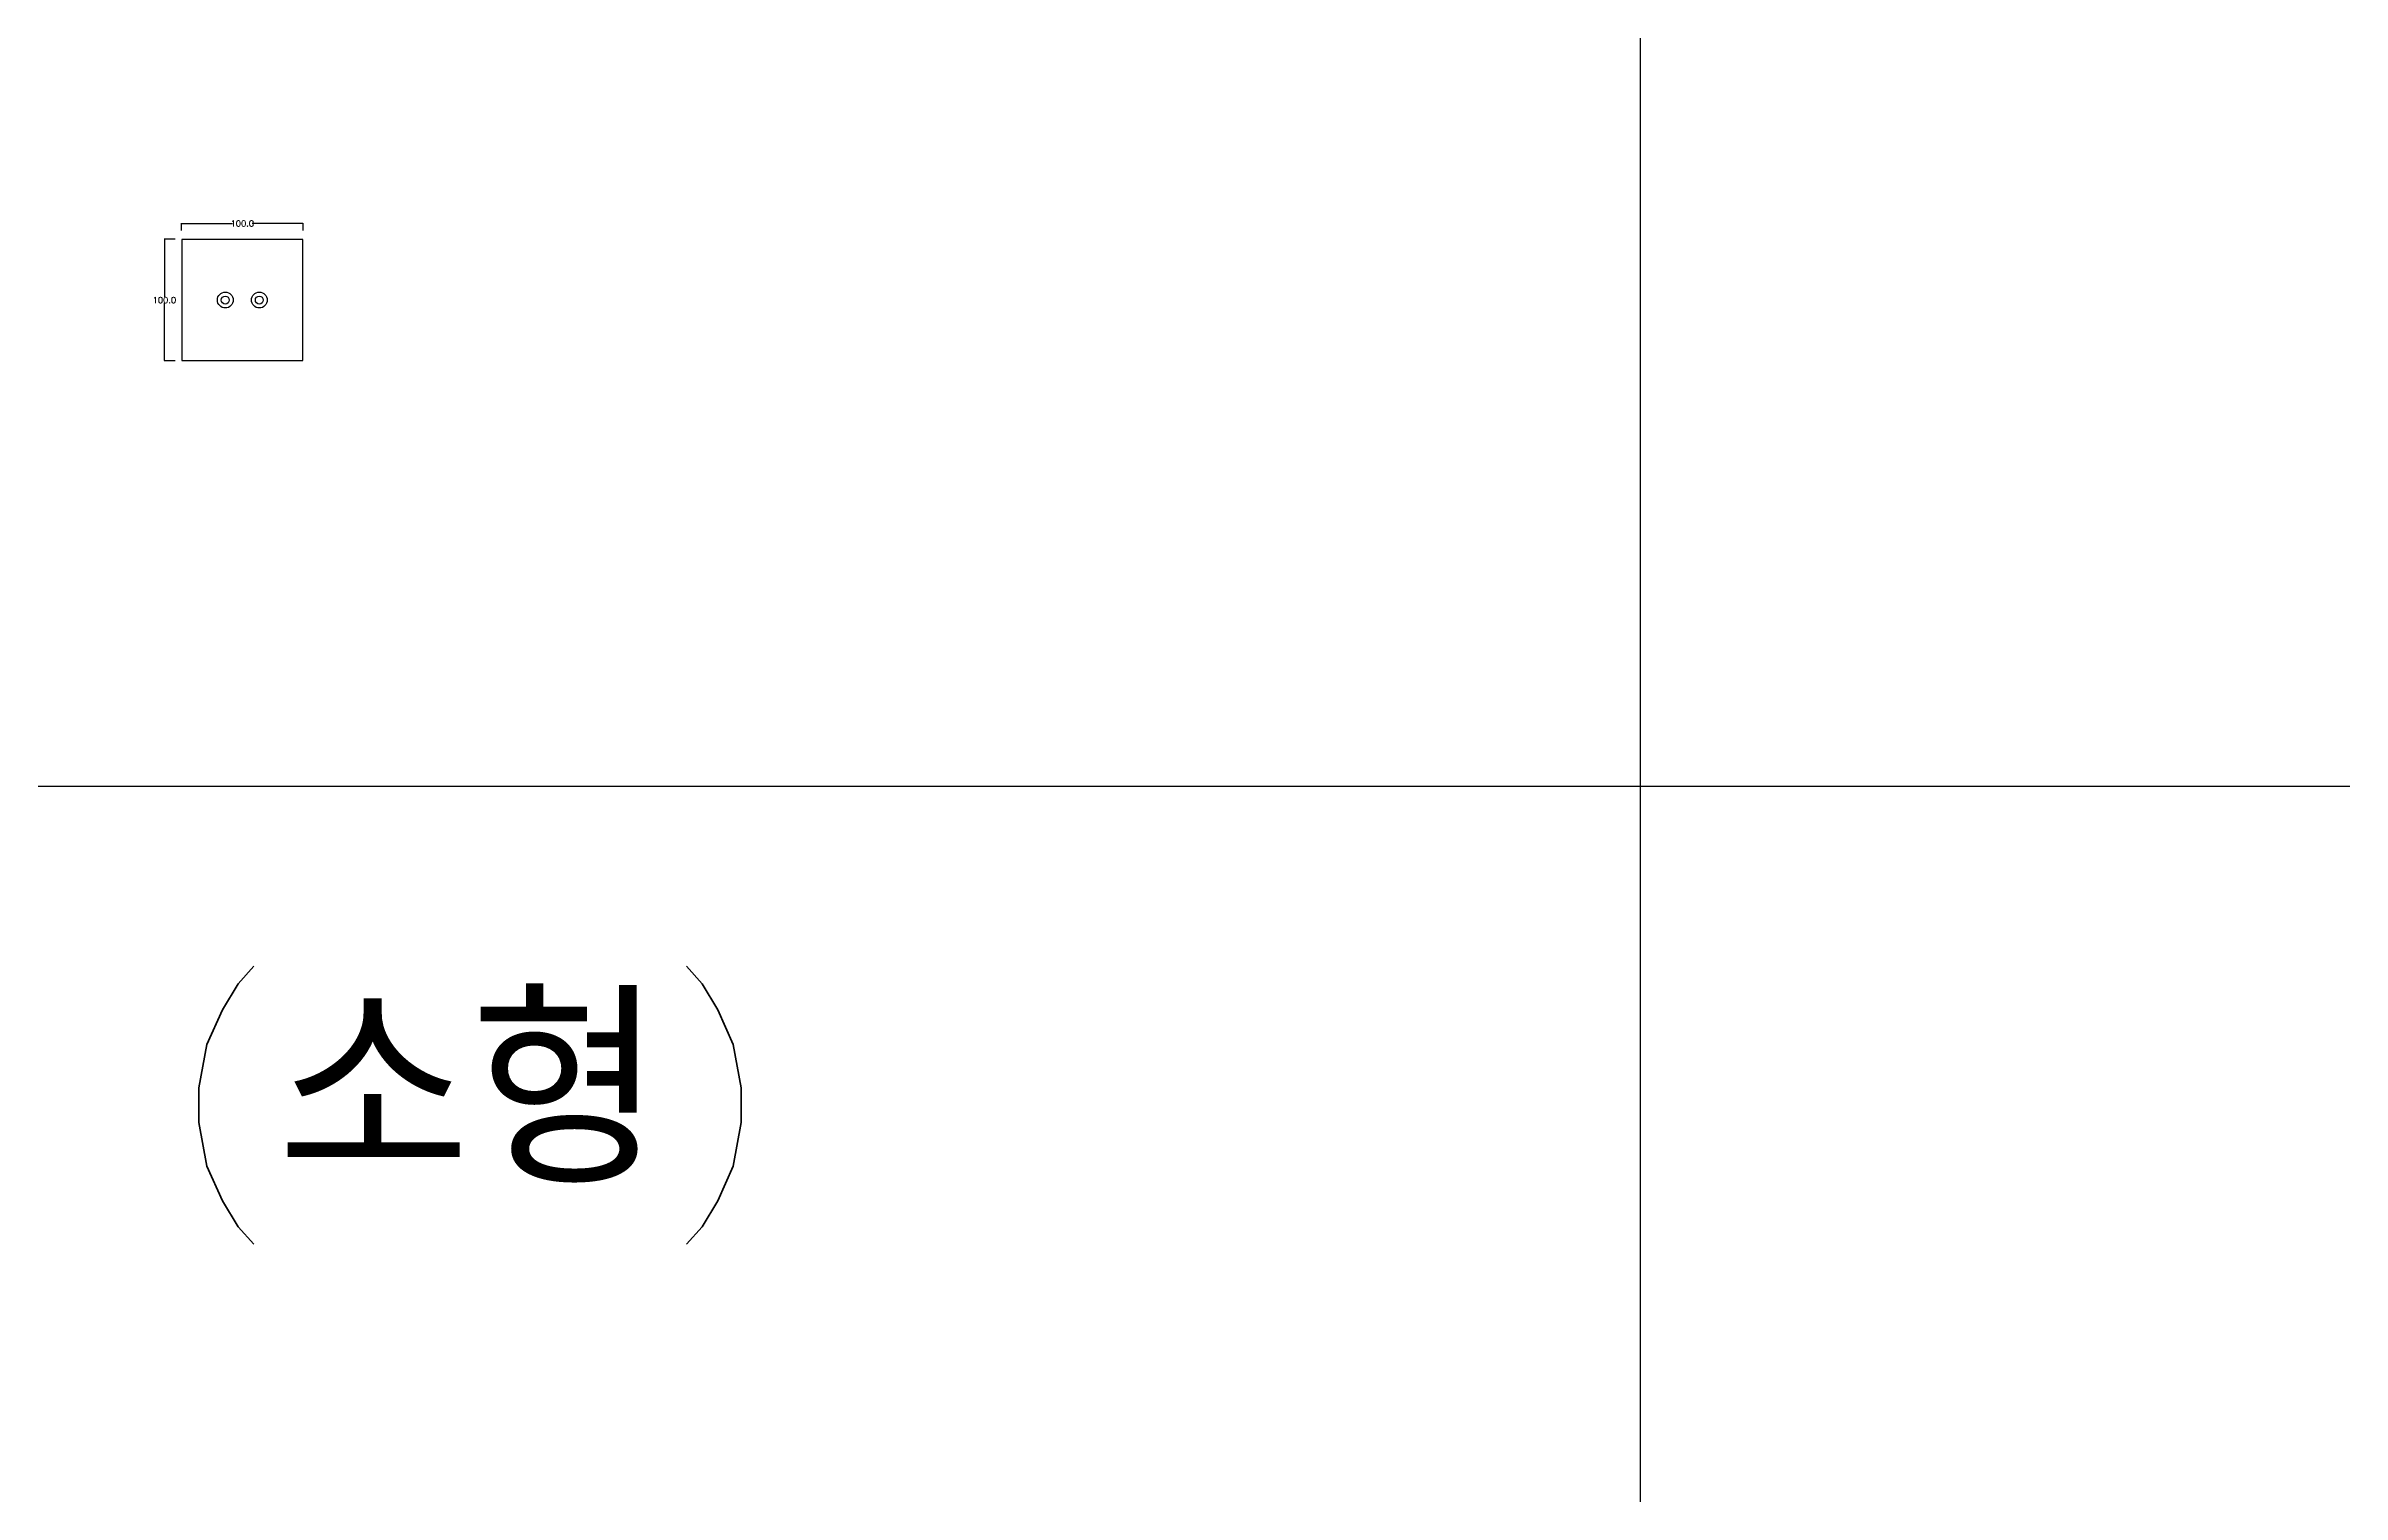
# Model space of a CAD drawing. Header units: millimetres. Extents: x -25 to 19775, y 172 to 9172.
# Drawn here: x 11864 to 13753, y 6790 to 7981 of the extents above; entities that cross this region are included whole.
import ezdxf

# ---------------------------------------------------------------- set-up
doc = ezdxf.new("R2010")
doc.units = ezdxf.units.MM
for name, color, linetype in [('TEXT', 7, 'Continuous'), ('볼트 구멍', 7, 'Continuous'), ('치구', 7, 'Continuous'), ('치수', 7, 'Continuous')]:
    doc.layers.add(name, color=color, linetype=linetype)
doc.styles.get("Standard").update_dxf_attribs({"font": 'txt.shx', "bigfont": 'whgtxt.shx'})
doc.dimstyles.get("Standard").update_dxf_attribs({"dimtxt": 7, "dimasz": 0.18, "dimexe": 0.18, "dimexo": 0.0625, "dimgap": 0.09, "dimtad": 0, "dimtih": 1, "dimtoh": 1, "dimdec": 1, "dimzin": 0, "dimdsep": 46, "dimtxsty": 'Standard', "dimcen": 0.09, "dimadec": 0, "dimazin": 0, "dimtfac": 1, "dimtdec": 1, "dimtofl": 0, "dimtmove": 0, "dimatfit": 3, "dimfxl": 0, "dimtolj": 1, "dimtzin": 0, "dimarcsym": 0})

# ---------------------------------------------------------------- blocks, each defined once
blk = doc.blocks.new('*D499')
at = {"layer": 'Defpoints', "color": 0}
for p in [(11975.5, 7828.9), (12075.5, 7834.8), (12075.5, 7828.9)]:
    blk.add_point(p, dxfattribs=at)
at = {"layer": '치수', "color": 0, "lineweight": -2}
for p, q in [((11975.5, 7829), (11975.5, 7835)), ((11975.6, 7834.8), (12017.5, 7834.8)), ((12075.3, 7834.8), (12033.5, 7834.8)), ((12075.5, 7829), (12075.5, 7835))]:
    blk.add_line(p, q, dxfattribs=at)
at = {"layer": '치수', "color": 0}
for points in [[(11975.6, 7834.8), (11975.6, 7834.8), (11975.5, 7834.8)], [(12075.3, 7834.8), (12075.3, 7834.8), (12075.5, 7834.8)]]:
    blk.add_solid(points, dxfattribs=at)
at = {"layer": '치수', "color": 0, "insert": (12025.5, 7834.8), "char_height": 5, "attachment_point": 5}
blk.add_mtext('\\A1;100.0', dxfattribs=at)
blk = doc.blocks.new('*D500')
at = {"layer": 'Defpoints', "color": 0}
for p in [(11970.3, 7821.8), (11961.4, 7721.8), (11970.3, 7721.8)]:
    blk.add_point(p, dxfattribs=at)
at = {"layer": '치수', "color": 0, "lineweight": -2}
for p, q in [((11970.3, 7821.8), (11961.2, 7821.8)), ((11961.4, 7821.6), (11961.4, 7774.4)), ((11961.4, 7722), (11961.4, 7769.2)), ((11970.3, 7721.8), (11961.2, 7721.8))]:
    blk.add_line(p, q, dxfattribs=at)
at = {"layer": '치수', "color": 0}
for points in [[(11961.4, 7821.6), (11961.4, 7821.6), (11961.4, 7821.8)], [(11961.4, 7722), (11961.4, 7722), (11961.4, 7721.8)]]:
    blk.add_solid(points, dxfattribs=at)
at = {"layer": '치수', "color": 0, "insert": (11961.4, 7771.8), "char_height": 5, "attachment_point": 5}
blk.add_mtext('\\A1;100.0', dxfattribs=at)

msp = doc.modelspace()

# ---------------------------------------------------------------- linework, layer by layer
at = {"layer": 'TEXT', "color": 6}
for p, q in [((13175.462, 9171.825), (13175.462, 171.825)), ((19775.462, 7371.825), (-24.538, 7371.825))]:
    msp.add_line(p, q, dxfattribs=at)
at = {"layer": '볼트 구멍', "color": 6}
for centre in [(12011.462, 7771.825), (12039.462, 7771.825)]:
    msp.add_circle(centre, 6.5, dxfattribs=at)
at = {"layer": '볼트 구멍', "color": 3}
for centre in [(12011.462, 7771.825), (12039.462, 7771.825)]:
    msp.add_circle(centre, 3.25, dxfattribs=at)
at = {"layer": '치구'}
msp.add_lwpolyline([(11975.712, 7821.575), (11975.712, 7722.075), (12075.212, 7722.075), (12075.212, 7821.575)], close=True, dxfattribs=at)

# ---------------------------------------------------------------- texts
at = {"layer": 'TEXT', "color": 3}
msp.add_text('송운사 7-8호기 (소형)', height=150, dxfattribs=at).set_placement((10478.9, 7045.315))

# ---------------------------------------------------------------- dimensions: what is measured, and where the dimension line sits
at = {"layer": '치수', "color": 4}
dim = msp.add_linear_dim(base=(11961.416, 7721.825), p1=(11970.32, 7821.825), p2=(11970.32, 7721.825), angle=90, dimstyle='Standard', override={"dimtxt": 5}, dxfattribs=at)
dim.commit()
dim.dimension.update_dxf_attribs({"geometry": '*D500', "text_midpoint": (11961.416, 7771.825)})
dim = msp.add_linear_dim(base=(12075.462, 7834.815), p1=(11975.462, 7828.932), p2=(12075.462, 7828.932), dimstyle='Standard', override={"dimtxt": 5}, dxfattribs=at)
dim.commit()
dim.dimension.update_dxf_attribs({"geometry": '*D499', "text_midpoint": (12025.462, 7834.815)})

doc.saveas('drawing.dxf')
